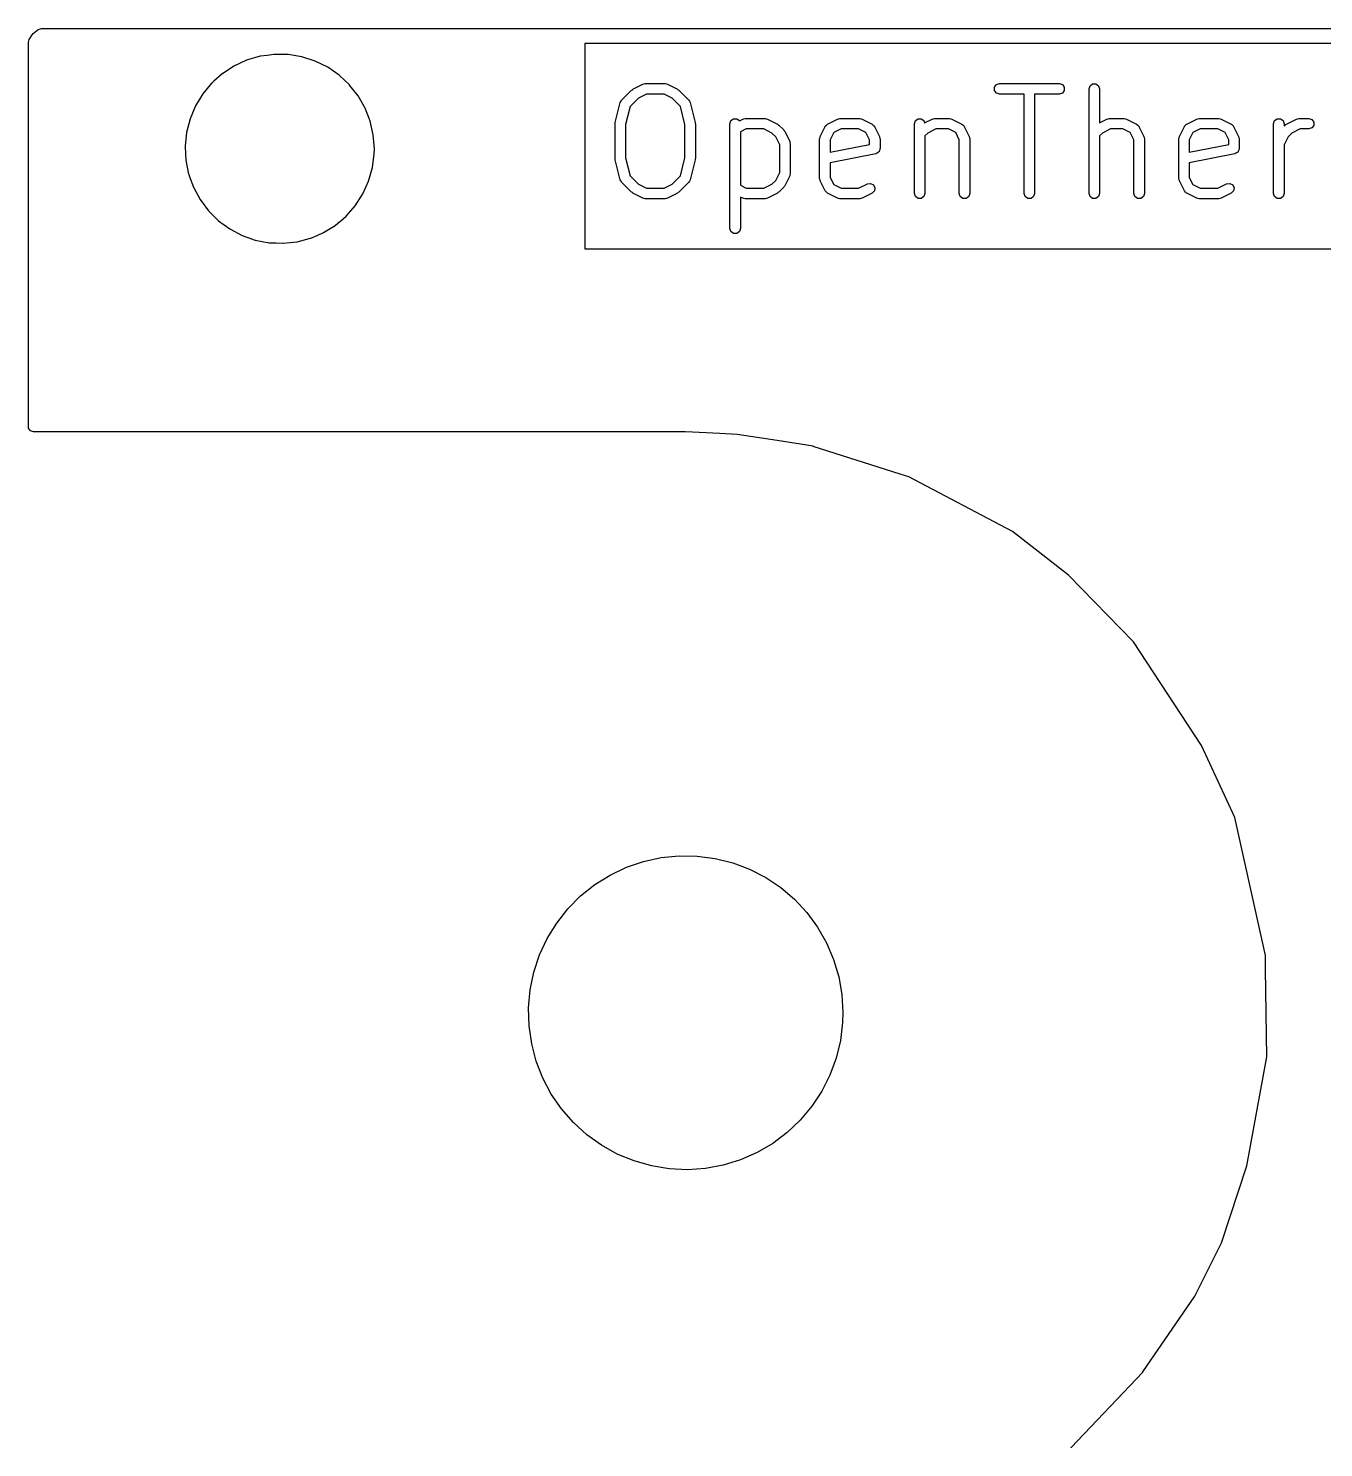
# Model space of a CAD drawing. Extents: x 0.04 to 2.01, y 0.04 to 5.04.
# Drawn here: x 0.037 to 1.011, y 3.974 to 5.041 of the extents above; entities that cross this region are included whole.
import ezdxf

# ---------------------------------------------------------------- set-up
doc = ezdxf.new("R2010")
doc.units = 0
doc.header["$MEASUREMENT"] = 0
doc.layers.add('BLACK', color=7, linetype='CONTINUOUS')

msp = doc.modelspace()

# ---------------------------------------------------------------- linework, layer by layer
at = {"layer": 'BLACK', "linetype": 'CONTINUOUS'}
for p, q in [((0.040274, 5.03651), (0.041128, 5.03746)), ((0.041128, 5.03746), (0.044884, 5.04046)), ((0.044884, 5.04046), (0.047319, 5.04132)), ((0.047319, 5.04132), (2.00068, 5.04132)), ((0.037421, 5.03089), (0.038031, 5.03298)), ((0.037421, 4.74195), (0.037421, 5.03089)), ((0.038031, 5.03298), (0.040274, 5.03651)), ((1.61532, 5.02994), (0.455548, 5.02994)), ((0.455548, 5.02994), (0.455548, 4.87557)), ((0.201484, 5.01737), (0.191915, 5.01296)), ((0.211599, 5.02032), (0.201484, 5.01737)), ((0.216818, 5.02103), (0.211599, 5.02032)), ((0.221895, 5.02172), (0.216818, 5.02103)), ((0.221896, 5.02172), (0.221895, 5.02172)), ((0.222038, 5.02174), (0.221896, 5.02172)), ((0.22849, 5.02165), (0.222038, 5.02174)), ((0.232429, 5.0216), (0.22849, 5.02165)), ((0.232573, 5.0216), (0.232429, 5.0216)), ((0.232716, 5.02158), (0.232573, 5.0216)), ((0.24283, 5.01993), (0.232716, 5.02158)), ((0.232716, 5.02158), (0.232716, 5.02158)), ((0.242972, 5.01991), (0.24283, 5.01993)), ((0.24283, 5.01993), (0.24283, 5.01993)), ((0.253007, 5.0167), (0.242972, 5.01991)), ((0.262456, 5.01204), (0.253007, 5.0167)), ((0.182997, 5.00709), (0.176828, 5.00158)), ((0.183104, 5.00718), (0.182997, 5.00709)), ((0.182997, 5.00709), (0.182997, 5.00709)), ((0.183225, 5.00726), (0.183104, 5.00718)), ((0.191795, 5.01288), (0.183225, 5.00726)), ((0.191915, 5.01296), (0.191795, 5.01288)), ((0.191795, 5.01288), (0.191795, 5.01288)), ((0.271113, 5.00603), (0.262456, 5.01204)), ((0.271218, 5.00593), (0.271113, 5.00603)), ((0.278682, 4.99891), (0.271218, 5.00593)), ((0.174117, 4.99881), (0.168507, 4.99207)), ((0.175152, 5.00006), (0.174117, 4.99881)), ((0.175244, 5.00017), (0.175152, 5.00006)), ((0.175152, 5.00006), (0.175152, 5.00006)), ((0.176828, 5.00158), (0.175244, 5.00017)), ((0.278787, 4.99881), (0.278682, 4.99891)), ((0.278682, 4.99891), (0.278682, 4.99891)), ((0.278877, 4.9987), (0.278787, 4.99881)), ((0.284202, 4.99194), (0.278877, 4.9987)), ((0.483343, 4.98741), (0.490842, 4.99491)), ((0.490842, 4.99491), (0.49141, 4.9952)), ((0.49141, 4.9952), (0.491865, 4.99565)), ((0.491865, 4.99565), (0.499364, 4.9994)), ((0.499364, 4.9994), (0.500262, 4.99953)), ((0.500262, 4.99953), (0.501125, 4.99981)), ((0.501125, 4.99981), (0.516123, 4.99981)), ((0.516123, 4.99981), (0.516986, 4.99953)), ((0.516986, 4.99953), (0.517884, 4.9994)), ((0.517884, 4.9994), (0.525383, 4.99565)), ((0.525383, 4.99565), (0.525837, 4.9952)), ((0.525837, 4.9952), (0.526406, 4.99491)), ((0.526406, 4.99491), (0.533905, 4.98741)), ((0.763597, 4.99709), (0.765027, 4.99906)), ((0.763597, 4.99466), (0.763597, 4.99709)), ((0.765027, 4.99269), (0.763597, 4.99466)), ((0.765027, 4.99906), (0.767342, 4.99981)), ((0.767342, 4.99981), (0.812336, 4.99981)), ((0.812336, 4.99981), (0.81465, 4.99906)), ((0.81465, 4.99906), (0.81608, 4.99709)), ((0.81608, 4.99466), (0.81465, 4.99269)), ((0.81608, 4.99709), (0.81608, 4.99466)), ((0.834646, 4.99588), (0.835398, 4.99819)), ((0.834646, 4.91714), (0.834646, 4.99588)), ((0.835398, 4.99819), (0.837366, 4.99962)), ((0.837366, 4.99962), (0.839799, 4.99962)), ((0.839799, 4.99962), (0.841768, 4.99819)), ((0.841768, 4.99819), (0.84252, 4.99588)), ((0.84252, 4.99588), (0.84252, 4.97037)), ((0.168507, 4.99207), (0.163041, 4.98306)), ((0.28531, 4.99054), (0.284202, 4.99194)), ((0.290538, 4.98139), (0.28531, 4.99054)), ((0.478558, 4.97058), (0.482307, 4.98558)), ((0.482307, 4.98558), (0.482865, 4.98647)), ((0.482865, 4.98647), (0.483343, 4.98741)), ((0.495958, 4.98889), (0.489682, 4.98261)), ((0.502054, 4.99194), (0.495958, 4.98889)), ((0.515194, 4.99194), (0.502054, 4.99194)), ((0.52129, 4.98889), (0.515194, 4.99194)), ((0.527566, 4.98261), (0.52129, 4.98889)), ((0.533905, 4.98741), (0.534383, 4.98647)), ((0.534383, 4.98647), (0.534941, 4.98558)), ((0.534941, 4.98558), (0.53869, 4.97058)), ((0.767342, 4.99194), (0.765027, 4.99269)), ((0.785902, 4.99194), (0.767342, 4.99194)), ((0.785902, 4.91714), (0.785902, 4.99194)), ((0.812336, 4.99194), (0.793776, 4.99194)), ((0.793776, 4.99194), (0.793776, 4.91714)), ((0.81465, 4.99269), (0.812336, 4.99194)), ((0.158967, 4.97334), (0.156373, 4.96313)), ((0.163041, 4.98306), (0.158967, 4.97334)), ((0.29059, 4.98126), (0.290538, 4.98139)), ((0.293615, 4.97348), (0.29059, 4.98126)), ((0.294356, 4.97157), (0.293615, 4.97348)), ((0.489682, 4.98261), (0.486314, 4.96914)), ((0.530934, 4.96914), (0.527566, 4.98261)), ((0.565431, 4.97194), (0.5674, 4.97337)), ((0.5674, 4.97337), (0.569833, 4.97337)), ((0.569833, 4.97337), (0.571802, 4.97194)), ((0.574355, 4.97315), (0.575252, 4.97329)), ((0.575252, 4.97329), (0.576115, 4.97357)), ((0.576115, 4.97357), (0.591114, 4.97357)), ((0.591114, 4.97357), (0.591977, 4.97329)), ((0.591977, 4.97329), (0.592874, 4.97315)), ((0.645596, 4.97315), (0.646493, 4.97329)), ((0.646493, 4.97329), (0.647357, 4.97357)), ((0.647357, 4.97357), (0.662355, 4.97357)), ((0.662355, 4.97357), (0.663218, 4.97329)), ((0.663218, 4.97329), (0.664115, 4.97315)), ((0.704164, 4.97194), (0.706132, 4.97337)), ((0.706132, 4.97337), (0.708566, 4.97337)), ((0.708566, 4.97337), (0.710534, 4.97194)), ((0.716837, 4.97315), (0.717734, 4.97329)), ((0.717734, 4.97329), (0.718598, 4.97357)), ((0.718598, 4.97357), (0.729846, 4.97357)), ((0.729846, 4.97357), (0.730709, 4.97329)), ((0.730709, 4.97329), (0.731607, 4.97315)), ((0.848071, 4.97315), (0.848968, 4.97329)), ((0.848968, 4.97329), (0.849831, 4.97357)), ((0.849831, 4.97357), (0.86108, 4.97357)), ((0.86108, 4.97357), (0.861943, 4.97329)), ((0.861943, 4.97329), (0.862841, 4.97315)), ((0.915562, 4.97315), (0.91646, 4.97329)), ((0.91646, 4.97329), (0.917323, 4.97357)), ((0.917323, 4.97357), (0.932321, 4.97357)), ((0.932321, 4.97357), (0.933184, 4.97329)), ((0.933184, 4.97329), (0.934082, 4.97315)), ((0.97413, 4.97194), (0.976099, 4.97337)), ((0.976099, 4.97337), (0.978532, 4.97337)), ((0.978532, 4.97337), (0.9805, 4.97194)), ((0.990553, 4.97315), (0.99145, 4.97329)), ((0.99145, 4.97329), (0.992313, 4.97357)), ((0.992313, 4.97357), (0.999813, 4.97357)), ((0.999813, 4.97357), (1.00213, 4.97281)), ((0.156373, 4.96313), (0.155318, 4.95265)), ((0.296682, 4.96129), (0.294356, 4.97157)), ((0.47844, 4.96963), (0.478592, 4.97009)), ((0.47844, 4.94338), (0.47844, 4.96963)), ((0.478592, 4.97009), (0.478558, 4.97058)), ((0.486314, 4.96914), (0.486314, 4.94387)), ((0.530934, 4.94387), (0.530934, 4.96914)), ((0.53869, 4.97058), (0.538656, 4.97009)), ((0.538656, 4.97009), (0.538808, 4.96963)), ((0.538808, 4.96963), (0.538808, 4.94338)), ((0.564679, 4.96963), (0.565431, 4.97194)), ((0.564679, 4.89089), (0.564679, 4.96963)), ((0.571802, 4.97194), (0.571821, 4.97188)), ((0.571821, 4.97188), (0.574355, 4.97315)), ((0.577045, 4.96569), (0.572553, 4.96345)), ((0.572553, 4.96345), (0.572553, 4.92332)), ((0.590184, 4.96569), (0.577045, 4.96569)), ((0.596281, 4.96264), (0.590184, 4.96569)), ((0.592874, 4.97315), (0.600373, 4.9694)), ((0.599127, 4.9598), (0.596281, 4.96264)), ((0.600373, 4.9694), (0.600828, 4.96895)), ((0.600828, 4.96895), (0.601396, 4.96866)), ((0.601396, 4.96866), (0.605146, 4.96491)), ((0.605146, 4.96491), (0.605436, 4.96435)), ((0.605436, 4.96435), (0.605884, 4.96389)), ((0.605884, 4.96389), (0.609633, 4.95639)), ((0.632587, 4.96014), (0.636336, 4.96764)), ((0.636336, 4.96764), (0.636358, 4.96766)), ((0.636358, 4.96766), (0.636363, 4.96769)), ((0.636363, 4.96769), (0.637209, 4.96853)), ((0.637209, 4.96853), (0.638044, 4.96937)), ((0.638044, 4.96937), (0.638074, 4.96938)), ((0.638074, 4.96938), (0.638097, 4.9694)), ((0.638097, 4.9694), (0.645596, 4.97315)), ((0.642792, 4.96294), (0.640045, 4.95745)), ((0.648286, 4.96569), (0.642792, 4.96294)), ((0.661425, 4.96569), (0.648286, 4.96569)), ((0.666919, 4.96294), (0.661425, 4.96569)), ((0.664115, 4.97315), (0.671614, 4.9694)), ((0.669666, 4.95745), (0.666919, 4.96294)), ((0.671614, 4.9694), (0.671637, 4.96938)), ((0.671637, 4.96938), (0.671668, 4.96937)), ((0.671668, 4.96937), (0.672501, 4.96853)), ((0.672501, 4.96853), (0.673348, 4.96769)), ((0.673348, 4.96769), (0.673353, 4.96766)), ((0.673353, 4.96766), (0.673375, 4.96764)), ((0.673375, 4.96764), (0.677125, 4.96014)), ((0.703412, 4.96963), (0.704164, 4.97194)), ((0.703412, 4.91714), (0.703412, 4.96963)), ((0.710534, 4.97194), (0.711078, 4.97027)), ((0.711078, 4.97027), (0.716837, 4.97315)), ((0.713431, 4.96264), (0.711286, 4.9605)), ((0.719527, 4.96569), (0.713431, 4.96264)), ((0.728917, 4.96569), (0.719527, 4.96569)), ((0.734411, 4.96294), (0.728917, 4.96569)), ((0.731607, 4.97315), (0.739106, 4.9694)), ((0.737158, 4.95745), (0.734411, 4.96294)), ((0.739106, 4.9694), (0.739128, 4.96938)), ((0.739128, 4.96938), (0.739159, 4.96937)), ((0.739159, 4.96937), (0.739992, 4.96853)), ((0.739992, 4.96853), (0.74084, 4.96769)), ((0.74084, 4.96769), (0.740845, 4.96766)), ((0.740845, 4.96766), (0.740867, 4.96764)), ((0.740867, 4.96764), (0.744616, 4.96014)), ((0.84252, 4.97037), (0.848071, 4.97315)), ((0.844664, 4.96264), (0.84252, 4.9605)), ((0.850761, 4.96569), (0.844664, 4.96264)), ((0.86015, 4.96569), (0.850761, 4.96569)), ((0.865644, 4.96294), (0.86015, 4.96569)), ((0.862841, 4.97315), (0.87034, 4.9694)), ((0.868391, 4.95745), (0.865644, 4.96294)), ((0.87034, 4.9694), (0.870362, 4.96938)), ((0.870362, 4.96938), (0.870393, 4.96937)), ((0.870393, 4.96937), (0.871226, 4.96853)), ((0.871226, 4.96853), (0.872073, 4.96769)), ((0.872073, 4.96769), (0.872078, 4.96766)), ((0.872078, 4.96766), (0.8721, 4.96764)), ((0.8721, 4.96764), (0.87585, 4.96014)), ((0.902553, 4.96014), (0.906302, 4.96764)), ((0.906302, 4.96764), (0.906324, 4.96766)), ((0.906324, 4.96766), (0.906329, 4.96769)), ((0.906329, 4.96769), (0.907175, 4.96853)), ((0.907175, 4.96853), (0.90801, 4.96937)), ((0.90801, 4.96937), (0.908041, 4.96938)), ((0.908041, 4.96938), (0.908063, 4.9694)), ((0.908063, 4.9694), (0.915562, 4.97315)), ((0.912758, 4.96294), (0.910011, 4.95745)), ((0.918252, 4.96569), (0.912758, 4.96294)), ((0.931392, 4.96569), (0.918252, 4.96569)), ((0.936886, 4.96294), (0.931392, 4.96569)), ((0.934082, 4.97315), (0.941581, 4.9694)), ((0.939633, 4.95745), (0.936886, 4.96294)), ((0.941581, 4.9694), (0.941603, 4.96938)), ((0.941603, 4.96938), (0.941634, 4.96937)), ((0.941634, 4.96937), (0.942467, 4.96853)), ((0.942467, 4.96853), (0.943314, 4.96769)), ((0.943314, 4.96769), (0.943319, 4.96766)), ((0.943319, 4.96766), (0.943341, 4.96764)), ((0.943341, 4.96764), (0.947091, 4.96014)), ((0.973378, 4.96963), (0.97413, 4.97194)), ((0.973378, 4.91714), (0.973378, 4.96963)), ((0.9805, 4.97194), (0.981252, 4.96963)), ((0.981252, 4.96963), (0.981252, 4.96789)), ((0.981252, 4.96789), (0.98203, 4.96866)), ((0.98203, 4.96866), (0.982599, 4.96895)), ((0.982599, 4.96895), (0.983054, 4.9694)), ((0.983054, 4.9694), (0.990553, 4.97315)), ((0.987147, 4.96264), (0.9843, 4.9598)), ((0.993243, 4.96569), (0.987147, 4.96264)), ((0.999813, 4.96569), (0.993243, 4.96569)), ((1.00213, 4.96644), (0.999813, 4.96569)), ((1.00213, 4.97281), (1.00356, 4.97085)), ((1.00356, 4.96841), (1.00213, 4.96644)), ((1.00356, 4.97085), (1.00356, 4.96841)), ((0.155318, 4.95265), (0.155342, 4.95213)), ((0.155342, 4.95213), (0.155823, 4.94212)), ((0.296692, 4.96115), (0.296682, 4.96129)), ((0.297066, 4.95612), (0.296692, 4.96115)), ((0.296692, 4.96115), (0.296692, 4.96115)), ((0.297463, 4.95079), (0.297066, 4.95612)), ((0.602175, 4.9537), (0.599127, 4.9598)), ((0.602175, 4.93306), (0.602175, 4.9537)), ((0.609633, 4.95639), (0.609768, 4.95549)), ((0.609768, 4.95549), (0.610049, 4.95463)), ((0.610049, 4.95463), (0.610049, 4.93213)), ((0.632171, 4.95838), (0.632451, 4.95924)), ((0.632171, 4.92838), (0.632171, 4.95838)), ((0.632451, 4.95924), (0.632587, 4.96014)), ((0.640045, 4.95745), (0.640045, 4.94818)), ((0.640045, 4.94818), (0.669666, 4.95411)), ((0.669666, 4.95411), (0.669666, 4.95745)), ((0.677125, 4.96014), (0.67726, 4.95924)), ((0.67726, 4.95924), (0.67754, 4.95838)), ((0.67754, 4.95838), (0.67754, 4.95088)), ((0.711286, 4.9605), (0.711286, 4.91714)), ((0.737158, 4.91714), (0.737158, 4.95745)), ((0.744616, 4.96014), (0.744751, 4.95924)), ((0.744751, 4.95924), (0.745032, 4.95838)), ((0.745032, 4.95838), (0.745032, 4.91714)), ((0.84252, 4.9605), (0.84252, 4.91714)), ((0.868391, 4.91714), (0.868391, 4.95745)), ((0.87585, 4.96014), (0.875985, 4.95924)), ((0.875985, 4.95924), (0.876265, 4.95838)), ((0.876265, 4.95838), (0.876265, 4.91714)), ((0.902137, 4.95838), (0.902418, 4.95924)), ((0.902137, 4.92838), (0.902137, 4.95838)), ((0.902418, 4.95924), (0.902553, 4.96014)), ((0.910011, 4.95745), (0.910011, 4.94818)), ((0.910011, 4.94818), (0.939633, 4.95411)), ((0.939633, 4.95411), (0.939633, 4.95745)), ((0.947091, 4.96014), (0.947226, 4.95924)), ((0.947226, 4.95924), (0.947507, 4.95838)), ((0.947507, 4.95838), (0.947507, 4.95088)), ((0.9843, 4.9598), (0.981252, 4.9537)), ((0.981252, 4.9537), (0.981252, 4.91714)), ((0.155823, 4.94212), (0.157879, 4.93179)), ((0.296036, 4.93662), (0.297365, 4.94707)), ((0.297365, 4.94707), (0.297463, 4.95079)), ((0.478592, 4.94292), (0.47844, 4.94338)), ((0.478558, 4.94243), (0.478592, 4.94292)), ((0.482307, 4.92743), (0.478558, 4.94243)), ((0.486314, 4.94387), (0.489682, 4.9304)), ((0.527566, 4.9304), (0.530934, 4.94387)), ((0.53869, 4.94243), (0.534941, 4.92743)), ((0.538808, 4.94338), (0.538656, 4.94292)), ((0.538656, 4.94292), (0.53869, 4.94243)), ((0.674375, 4.94702), (0.640045, 4.94015)), ((0.674582, 4.94714), (0.674375, 4.94702)), ((0.67482, 4.94714), (0.674582, 4.94714)), ((0.675627, 4.94772), (0.67482, 4.94714)), ((0.676497, 4.94821), (0.675627, 4.94772)), ((0.676596, 4.94843), (0.676497, 4.94821)), ((0.676788, 4.94857), (0.676596, 4.94843)), ((0.677097, 4.94952), (0.676788, 4.94857)), ((0.677514, 4.95042), (0.677097, 4.94952)), ((0.67754, 4.95088), (0.677467, 4.95066)), ((0.677467, 4.95066), (0.677514, 4.95042)), ((0.944342, 4.94702), (0.910011, 4.94015)), ((0.944549, 4.94714), (0.944342, 4.94702)), ((0.944786, 4.94714), (0.944549, 4.94714)), ((0.945593, 4.94772), (0.944786, 4.94714)), ((0.946463, 4.94821), (0.945593, 4.94772)), ((0.946563, 4.94843), (0.946463, 4.94821)), ((0.946755, 4.94857), (0.946563, 4.94843)), ((0.947063, 4.94952), (0.946755, 4.94857)), ((0.94748, 4.95042), (0.947063, 4.94952)), ((0.947507, 4.95088), (0.947433, 4.95066)), ((0.947433, 4.95066), (0.94748, 4.95042)), ((0.157879, 4.93179), (0.157927, 4.93165)), ((0.157927, 4.93165), (0.157928, 4.93165)), ((0.157928, 4.93165), (0.158341, 4.9305)), ((0.158341, 4.9305), (0.161439, 4.92187)), ((0.293176, 4.92648), (0.296036, 4.93662)), ((0.599127, 4.92697), (0.602175, 4.93306)), ((0.609768, 4.93127), (0.609633, 4.93037)), ((0.610049, 4.93213), (0.609768, 4.93127)), ((0.640045, 4.94015), (0.640045, 4.92931)), ((0.910011, 4.94015), (0.910011, 4.92931)), ((0.161439, 4.92187), (0.166426, 4.91259)), ((0.288848, 4.91687), (0.291103, 4.92187)), ((0.291103, 4.92187), (0.293116, 4.92634)), ((0.293116, 4.92634), (0.293176, 4.92648)), ((0.293116, 4.92634), (0.293116, 4.92634)), ((0.482865, 4.92654), (0.482307, 4.92743)), ((0.483343, 4.9256), (0.482865, 4.92654)), ((0.490842, 4.9181), (0.483343, 4.9256)), ((0.489682, 4.9304), (0.495958, 4.92412)), ((0.495958, 4.92412), (0.502054, 4.92107)), ((0.502054, 4.92107), (0.515194, 4.92107)), ((0.515194, 4.92107), (0.52129, 4.92412)), ((0.52129, 4.92412), (0.527566, 4.9304)), ((0.533905, 4.9256), (0.526406, 4.9181)), ((0.534383, 4.92654), (0.533905, 4.9256)), ((0.534941, 4.92743), (0.534383, 4.92654)), ((0.572553, 4.92332), (0.577045, 4.92107)), ((0.577045, 4.92107), (0.590184, 4.92107)), ((0.590184, 4.92107), (0.596281, 4.92412)), ((0.596281, 4.92412), (0.599127, 4.92697)), ((0.605146, 4.92185), (0.601396, 4.9181)), ((0.605436, 4.92242), (0.605146, 4.92185)), ((0.605884, 4.92287), (0.605436, 4.92242)), ((0.609633, 4.93037), (0.605884, 4.92287)), ((0.632451, 4.92752), (0.632171, 4.92838)), ((0.632587, 4.92662), (0.632451, 4.92752)), ((0.636336, 4.91912), (0.632587, 4.92662)), ((0.640045, 4.92931), (0.642792, 4.92382)), ((0.642792, 4.92382), (0.648286, 4.92107)), ((0.648286, 4.92107), (0.661425, 4.92107)), ((0.661425, 4.92107), (0.668093, 4.92441)), ((0.668093, 4.92441), (0.670499, 4.92477)), ((0.670499, 4.92477), (0.672659, 4.92365)), ((0.672659, 4.92365), (0.673747, 4.92147)), ((0.673747, 4.92147), (0.673348, 4.91907)), ((0.902418, 4.92752), (0.902137, 4.92838)), ((0.902553, 4.92662), (0.902418, 4.92752)), ((0.906302, 4.91912), (0.902553, 4.92662)), ((0.910011, 4.92931), (0.912758, 4.92382)), ((0.912758, 4.92382), (0.918252, 4.92107)), ((0.918252, 4.92107), (0.931392, 4.92107)), ((0.931392, 4.92107), (0.938059, 4.92441)), ((0.938059, 4.92441), (0.940465, 4.92477)), ((0.940465, 4.92477), (0.942625, 4.92365)), ((0.942625, 4.92365), (0.943713, 4.92147)), ((0.943713, 4.92147), (0.943314, 4.91907)), ((0.166426, 4.91259), (0.17273, 4.90415)), ((0.283149, 4.90801), (0.288848, 4.91687)), ((0.49141, 4.91781), (0.490842, 4.9181)), ((0.491865, 4.91736), (0.49141, 4.91781)), ((0.499364, 4.91361), (0.491865, 4.91736)), ((0.500262, 4.91348), (0.499364, 4.91361)), ((0.501125, 4.9132), (0.500262, 4.91348)), ((0.516123, 4.9132), (0.501125, 4.9132)), ((0.516986, 4.91348), (0.516123, 4.9132)), ((0.517884, 4.91361), (0.516986, 4.91348)), ((0.525383, 4.91736), (0.517884, 4.91361)), ((0.525837, 4.91781), (0.525383, 4.91736)), ((0.526406, 4.9181), (0.525837, 4.91781)), ((0.574355, 4.91361), (0.572553, 4.91451)), ((0.572553, 4.91451), (0.572553, 4.89089)), ((0.575252, 4.91348), (0.574355, 4.91361)), ((0.576115, 4.9132), (0.575252, 4.91348)), ((0.591114, 4.9132), (0.576115, 4.9132)), ((0.591977, 4.91348), (0.591114, 4.9132)), ((0.592874, 4.91361), (0.591977, 4.91348)), ((0.600373, 4.91736), (0.592874, 4.91361)), ((0.600828, 4.91781), (0.600373, 4.91736)), ((0.601396, 4.9181), (0.600828, 4.91781)), ((0.636358, 4.9191), (0.636336, 4.91912)), ((0.636363, 4.91907), (0.636358, 4.9191)), ((0.637209, 4.91824), (0.636363, 4.91907)), ((0.638044, 4.91739), (0.637209, 4.91824)), ((0.638074, 4.91739), (0.638044, 4.91739)), ((0.638097, 4.91736), (0.638074, 4.91739)), ((0.645596, 4.91361), (0.638097, 4.91736)), ((0.646493, 4.91348), (0.645596, 4.91361)), ((0.647357, 4.9132), (0.646493, 4.91348)), ((0.662355, 4.9132), (0.647357, 4.9132)), ((0.663218, 4.91348), (0.662355, 4.9132)), ((0.664115, 4.91361), (0.663218, 4.91348)), ((0.671614, 4.91736), (0.664115, 4.91361)), ((0.673348, 4.91907), (0.671614, 4.91736)), ((0.704164, 4.91482), (0.703412, 4.91714)), ((0.706132, 4.91339), (0.704164, 4.91482)), ((0.708566, 4.91339), (0.706132, 4.91339)), ((0.710534, 4.91482), (0.708566, 4.91339)), ((0.711286, 4.91714), (0.710534, 4.91482)), ((0.73791, 4.91482), (0.737158, 4.91714)), ((0.739878, 4.91339), (0.73791, 4.91482)), ((0.742311, 4.91339), (0.739878, 4.91339)), ((0.74428, 4.91482), (0.742311, 4.91339)), ((0.745032, 4.91714), (0.74428, 4.91482)), ((0.786654, 4.91482), (0.785902, 4.91714)), ((0.788622, 4.91339), (0.786654, 4.91482)), ((0.791055, 4.91339), (0.788622, 4.91339)), ((0.793024, 4.91482), (0.791055, 4.91339)), ((0.793776, 4.91714), (0.793024, 4.91482)), ((0.835398, 4.91482), (0.834646, 4.91714)), ((0.837366, 4.91339), (0.835398, 4.91482)), ((0.839799, 4.91339), (0.837366, 4.91339)), ((0.841768, 4.91482), (0.839799, 4.91339)), ((0.84252, 4.91714), (0.841768, 4.91482)), ((0.869143, 4.91482), (0.868391, 4.91714)), ((0.871112, 4.91339), (0.869143, 4.91482)), ((0.873545, 4.91339), (0.871112, 4.91339)), ((0.875514, 4.91482), (0.873545, 4.91339)), ((0.876265, 4.91714), (0.875514, 4.91482)), ((0.906324, 4.9191), (0.906302, 4.91912)), ((0.906329, 4.91907), (0.906324, 4.9191)), ((0.907175, 4.91824), (0.906329, 4.91907)), ((0.90801, 4.91739), (0.907175, 4.91824)), ((0.908041, 4.91739), (0.90801, 4.91739)), ((0.908063, 4.91736), (0.908041, 4.91739)), ((0.915562, 4.91361), (0.908063, 4.91736)), ((0.91646, 4.91348), (0.915562, 4.91361)), ((0.917323, 4.9132), (0.91646, 4.91348)), ((0.932321, 4.9132), (0.917323, 4.9132)), ((0.933184, 4.91348), (0.932321, 4.9132)), ((0.934082, 4.91361), (0.933184, 4.91348)), ((0.941581, 4.91736), (0.934082, 4.91361)), ((0.943314, 4.91907), (0.941581, 4.91736)), ((0.97413, 4.91482), (0.973378, 4.91714)), ((0.976099, 4.91339), (0.97413, 4.91482)), ((0.978532, 4.91339), (0.976099, 4.91339)), ((0.9805, 4.91482), (0.978532, 4.91339)), ((0.981252, 4.91714), (0.9805, 4.91482)), ((0.17273, 4.90415), (0.172833, 4.90405)), ((0.172833, 4.90405), (0.180052, 4.89689)), ((0.272242, 4.89673), (0.276202, 4.90009)), ((0.276202, 4.90009), (0.279767, 4.90415)), ((0.279767, 4.90415), (0.283053, 4.9079)), ((0.283053, 4.9079), (0.283149, 4.90801)), ((0.283053, 4.9079), (0.283053, 4.9079)), ((0.180052, 4.89689), (0.180212, 4.89673)), ((0.180212, 4.89673), (0.188709, 4.8905)), ((0.188709, 4.8905), (0.198033, 4.8856)), ((0.259201, 4.88773), (0.259324, 4.88781)), ((0.259324, 4.88781), (0.268037, 4.8932)), ((0.259324, 4.88781), (0.259324, 4.88781)), ((0.268037, 4.8932), (0.268038, 4.8932)), ((0.268038, 4.8932), (0.26816, 4.89328)), ((0.26816, 4.89328), (0.271465, 4.89608)), ((0.271465, 4.89608), (0.272242, 4.89673)), ((0.565431, 4.88857), (0.564679, 4.89089)), ((0.5674, 4.88714), (0.565431, 4.88857)), ((0.571802, 4.88857), (0.569833, 4.88714)), ((0.572553, 4.89089), (0.571802, 4.88857)), ((0.198033, 4.8856), (0.19817, 4.88555)), ((0.19817, 4.88555), (0.19817, 4.88555)), ((0.19817, 4.88555), (0.201651, 4.88434)), ((0.201651, 4.88434), (0.20798, 4.88212)), ((0.20798, 4.88212), (0.218331, 4.88016)), ((0.218331, 4.88016), (0.223595, 4.87995)), ((0.223595, 4.87995), (0.228714, 4.87975)), ((0.228714, 4.87975), (0.228714, 4.87975)), ((0.228714, 4.87975), (0.228859, 4.87975)), ((0.228859, 4.87975), (0.234239, 4.88034)), ((0.234239, 4.88034), (0.239189, 4.88088)), ((0.239189, 4.88088), (0.239332, 4.88089)), ((0.239189, 4.88088), (0.239189, 4.88088)), ((0.239332, 4.88089), (0.249521, 4.88358)), ((0.249521, 4.88358), (0.249654, 4.88363)), ((0.249654, 4.88363), (0.254386, 4.88567)), ((0.249654, 4.88363), (0.249654, 4.88363)), ((0.254386, 4.88567), (0.259201, 4.88773)), ((0.569833, 4.88714), (0.5674, 4.88714)), ((0.455548, 4.87557), (1.61532, 4.87557)), ((0.037612, 4.74075), (0.037421, 4.74195)), ((0.039028, 4.7388), (0.037612, 4.74075)), ((0.041319, 4.73806), (0.039028, 4.7388)), ((0.531189, 4.73806), (0.041319, 4.73806)), ((0.531238, 4.73805), (0.531189, 4.73806)), ((0.557137, 4.73672), (0.531238, 4.73805)), ((0.531238, 4.73805), (0.531238, 4.73805)), ((0.570189, 4.73606), (0.557137, 4.73672)), ((0.570289, 4.73604), (0.570189, 4.73606)), ((0.57029, 4.73604), (0.570289, 4.73604)), ((0.600159, 4.73132), (0.57029, 4.73604)), ((0.627189, 4.72706), (0.600159, 4.73132)), ((0.62733, 4.72701), (0.627189, 4.72706)), ((0.692783, 4.7061), (0.62733, 4.72701)), ((0.62733, 4.72701), (0.62733, 4.72701)), ((0.699189, 4.70406), (0.692783, 4.7061)), ((0.777189, 4.66306), (0.699189, 4.70406)), ((0.819189, 4.63006), (0.777189, 4.66306)), ((0.868189, 4.58006), (0.819189, 4.63006)), ((0.919189, 4.50206), (0.868189, 4.58006)), ((0.944189, 4.44806), (0.919189, 4.50206)), ((0.967189, 4.34406), (0.944189, 4.44806)), ((0.51302, 4.41784), (0.52655, 4.41919)), ((0.52655, 4.41919), (0.540146, 4.41897)), ((0.540146, 4.41897), (0.553628, 4.4172)), ((0.474596, 4.40468), (0.486869, 4.41054)), ((0.486869, 4.41054), (0.499734, 4.41494)), ((0.499734, 4.41494), (0.51302, 4.41784)), ((0.553628, 4.4172), (0.566816, 4.41389)), ((0.566816, 4.41389), (0.579536, 4.40908)), ((0.579536, 4.40908), (0.591619, 4.40284)), ((0.452465, 4.38895), (0.463077, 4.39746)), ((0.463077, 4.39746), (0.474596, 4.40468)), ((0.591619, 4.40284), (0.602905, 4.39526)), ((0.4429, 4.37929), (0.452465, 4.38895)), ((0.602905, 4.39526), (0.613245, 4.38643)), ((0.613245, 4.38643), (0.622502, 4.37647)), ((0.43451, 4.36859), (0.4429, 4.37929)), ((0.622502, 4.37647), (0.630552, 4.36551)), ((0.427405, 4.35699), (0.43451, 4.36859)), ((0.630552, 4.36551), (0.637289, 4.3537)), ((0.42168, 4.34466), (0.427405, 4.35699)), ((0.41741, 4.33175), (0.42168, 4.34466)), ((0.637289, 4.3537), (0.642624, 4.34119)), ((0.967191, 4.34386), (0.967189, 4.34406)), ((0.967323, 4.33387), (0.967191, 4.34386)), ((0.967191, 4.34386), (0.967191, 4.34386)), ((0.642624, 4.34119), (0.646486, 4.32815)), ((0.968189, 4.26806), (0.967323, 4.33387)), ((0.414653, 4.31844), (0.41741, 4.33175)), ((0.646486, 4.32815), (0.648824, 4.31476)), ((0.413444, 4.30489), (0.414653, 4.31844)), ((0.648824, 4.31476), (0.649606, 4.30118)), ((0.4138, 4.2913), (0.413444, 4.30489)), ((0.649606, 4.30118), (0.649373, 4.29376)), ((0.415716, 4.27784), (0.4138, 4.2913)), ((0.649373, 4.29376), (0.64774, 4.28027)), ((0.64774, 4.28027), (0.644565, 4.26704)), ((0.419167, 4.26468), (0.415716, 4.27784)), ((0.424106, 4.25201), (0.419167, 4.26468)), ((0.644565, 4.26704), (0.639892, 4.25427)), ((0.953189, 4.18606), (0.968189, 4.26806)), ((0.430469, 4.24), (0.424106, 4.25201)), ((0.639892, 4.25427), (0.633783, 4.24213)), ((0.438171, 4.22879), (0.430469, 4.24)), ((0.633783, 4.24213), (0.626317, 4.23076)), ((0.44711, 4.21854), (0.438171, 4.22879)), ((0.626317, 4.23076), (0.617595, 4.22033)), ((0.457167, 4.20939), (0.44711, 4.21854)), ((0.617595, 4.22033), (0.607731, 4.21097)), ((0.468209, 4.20146), (0.457167, 4.20939)), ((0.607731, 4.21097), (0.596857, 4.2028)), ((0.480091, 4.19484), (0.468209, 4.20146)), ((0.492654, 4.18964), (0.480091, 4.19484)), ((0.585117, 4.19594), (0.572666, 4.19048)), ((0.596857, 4.2028), (0.585117, 4.19594)), ((0.505731, 4.18592), (0.492654, 4.18964)), ((0.51915, 4.18372), (0.505731, 4.18592)), ((0.532733, 4.18308), (0.51915, 4.18372)), ((0.546299, 4.184), (0.532733, 4.18308)), ((0.559669, 4.18648), (0.546299, 4.184)), ((0.572666, 4.19048), (0.559669, 4.18648)), ((0.934233, 4.12819), (0.953148, 4.18593)), ((0.953148, 4.18593), (0.953189, 4.18606)), ((0.914189, 4.08806), (0.934189, 4.12806)), ((0.934189, 4.12806), (0.934233, 4.12819)), ((0.934233, 4.12819), (0.934233, 4.12819)), ((0.875189, 4.03106), (0.914189, 4.08806)), ((0.8213, 3.97417), (0.875083, 4.03094)), ((0.875083, 4.03094), (0.875189, 4.03106)), ((0.821189, 3.97406), (0.8213, 3.97417)), ((0.8213, 3.97417), (0.8213, 3.97417))]:
    msp.add_line(p, q, dxfattribs=at)

doc.saveas('drawing.dxf')
